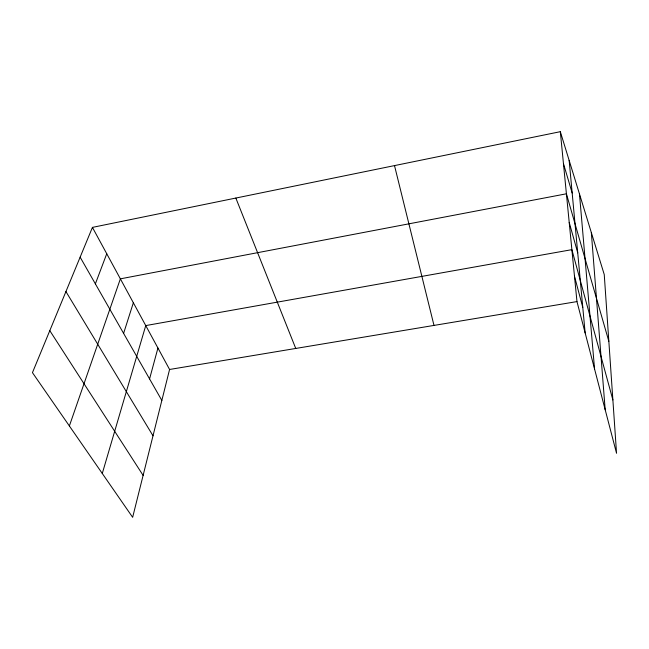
<?xml version="1.0" encoding="UTF-8"?>
<svg xmlns="http://www.w3.org/2000/svg" width="649" height="649" viewBox="0 0 649 649"><rect width="100%" height="100%" fill="white"/><g stroke="black" fill="none" stroke-linecap="round" stroke-linejoin="round"><path stroke-width="0.97" d="M92.434 227.385L169.576 369.476L132.647 517.318L32.45 372.648L92.434 227.385L560.322 131.682L604.251 274.568L616.55 453.286L576.969 301.59L560.322 131.682M149.57 378.927L157.934 348.042M102.282 473.478L145.749 325.587L571.883 249.654L612.875 399.946M123.602 333.367L133.353 302.767M69.37 425.963L120.373 278.843L566.407 193.8L608.843 341.342M95.371 283.864L106.744 253.751M169.576 369.476L576.969 301.59M49.795 330.641L143.121 475.401M65.93 291.571L153.01 435.804M80.143 257.158L161.844 400.441M235.838 198.05L295.749 348.456M563.446 163.589L572.167 192.988M569.214 222.453L577.724 252.867M574.487 276.279L582.778 307.375M394.511 165.6L433.994 325.417M569.149 160.4L585.147 332.921M579.468 193.954L594.557 368.989M591.328 232.529L605.184 409.73"/></g></svg>
